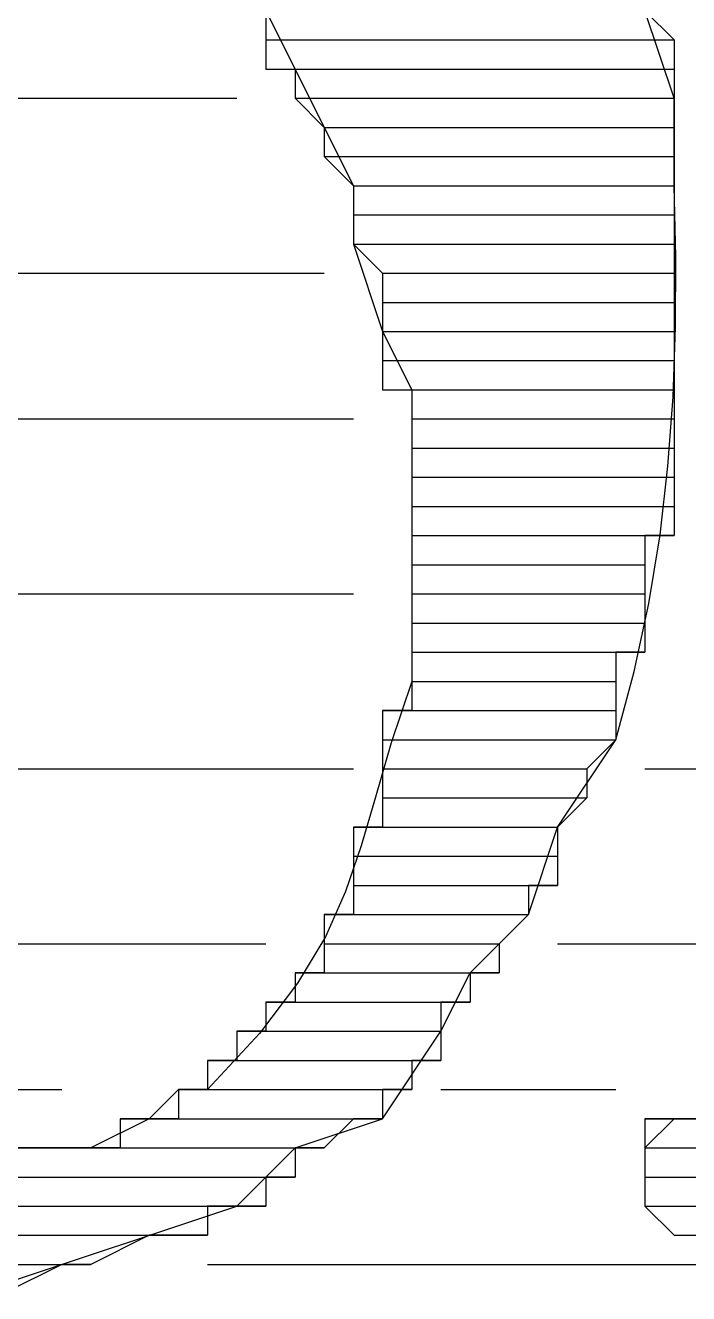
# Model space of a CAD drawing. Header units: metres. Extents: x 45 to 1207, y 17 to 774.
# Drawn here: x 970.02 to 975.48, y 27.12 to 37.56 of the extents above; entities that cross this region are included whole.
import ezdxf

# ---------------------------------------------------------------- set-up
doc = ezdxf.new("R2010")
doc.units = ezdxf.units.M

msp = doc.modelspace()

# ---------------------------------------------------------------- linework, layer by layer
for p, q in [((972, 37.68), (972, 37.44)), ((972, 37.68), (972.72, 36.24)), ((975.12, 37.68), (975.36, 37.44)), ((975.36, 36.96), (975.12, 37.68)), ((972, 37.44), (975.36, 37.44)), ((972, 37.44), (975.36, 37.44)), ((972, 37.44), (975.36, 37.44)), ((972, 37.44), (975.36, 37.44)), ((972, 37.44), (975.36, 37.44)), ((972, 37.44), (975.36, 37.44)), ((972, 37.44), (975.36, 37.44)), ((972, 37.44), (975.36, 37.44)), ((972, 37.44), (975.36, 37.44)), ((972, 37.44), (975.36, 37.44)), ((972, 37.44), (975.36, 37.44)), ((972, 37.44), (972, 37.2)), ((972, 37.44), (975.36, 37.44)), ((975.36, 37.44), (975.36, 37.2)), ((972, 37.2), (975.36, 37.2)), ((972, 37.2), (975.36, 37.2)), ((972, 37.2), (975.36, 37.2)), ((972.24, 37.2), (975.36, 37.2)), ((972.24, 37.2), (975.36, 37.2)), ((972.24, 37.2), (972.24, 36.96)), ((972.24, 37.2), (975.36, 37.2)), ((975.36, 37.2), (975.36, 36.96)), ((962.16, 36.96), (971.76, 36.96)), ((972.24, 36.96), (975.36, 36.96)), ((972.24, 36.96), (975.36, 36.96)), ((972.24, 36.96), (975.36, 36.96)), ((972.24, 36.96), (975.36, 36.96)), ((972.24, 36.96), (975.36, 36.96)), ((972.24, 36.96), (972.48, 36.72)), ((972.24, 36.96), (975.36, 36.96)), ((975.36, 36.96), (975.36, 36.72)), ((975.36, 36.24), (975.36, 36.96)), ((972.48, 36.72), (975.36, 36.72)), ((972.48, 36.72), (975.36, 36.72)), ((972.48, 36.72), (975.36, 36.72)), ((972.48, 36.72), (972.48, 36.48)), ((972.48, 36.72), (975.36, 36.72)), ((975.36, 36.72), (975.36, 36.48)), ((972.48, 36.48), (975.36, 36.48)), ((972.48, 36.48), (975.36, 36.48)), ((972.48, 36.48), (975.36, 36.48)), ((972.48, 36.48), (975.36, 36.48)), ((972.48, 36.48), (975.36, 36.48)), ((972.48, 36.48), (975.36, 36.48)), ((972.48, 36.48), (975.36, 36.48)), ((972.48, 36.48), (975.36, 36.48)), ((972.48, 36.48), (975.36, 36.48)), ((972.48, 36.48), (972.72, 36.24)), ((972.48, 36.48), (975.36, 36.48)), ((975.36, 36.48), (975.36, 36.24)), ((972.72, 36.24), (975.36, 36.24)), ((972.72, 36.24), (975.36, 36.24)), ((972.72, 36.24), (975.36, 36.24)), ((972.72, 36.24), (975.36, 36.24)), ((972.72, 36.24), (975.36, 36.24)), ((972.72, 36.24), (975.36, 36.24)), ((972.72, 36.24), (975.36, 36.24)), ((972.72, 36.24), (975.36, 36.24)), ((972.72, 36.24), (975.36, 36.24)), ((972.72, 36.24), (972.72, 36)), ((972.72, 36.24), (975.36, 36.24)), ((972.72, 36.24), (972.72, 35.76)), ((975.36, 36.24), (975.36, 36)), ((972.72, 36), (975.36, 36)), ((972.72, 36), (975.36, 36)), ((972.72, 36), (975.36, 36)), ((972.72, 36), (975.36, 36)), ((972.72, 36), (975.36, 36)), ((972.72, 36), (975.36, 36)), ((972.72, 36), (975.36, 36)), ((972.72, 36), (972.72, 35.76)), ((972.72, 36), (975.36, 36)), ((975.36, 36), (975.36, 35.76)), ((972.72, 35.76), (975.36, 35.76)), ((972.72, 35.76), (975.36, 35.76)), ((972.72, 35.76), (975.36, 35.76)), ((972.72, 35.76), (972.96, 35.52)), ((972.72, 35.76), (975.36, 35.76)), ((972.72, 35.76), (972.96, 35.04)), ((975.36, 35.76), (975.36, 35.52)), ((966.24, 35.52), (972.48, 35.52)), ((972.96, 35.52), (975.36, 35.52)), ((972.96, 35.52), (975.36, 35.52)), ((972.96, 35.52), (975.36, 35.52)), ((972.96, 35.52), (975.36, 35.52)), ((972.96, 35.52), (975.36, 35.52)), ((972.96, 35.52), (975.36, 35.52)), ((972.96, 35.52), (975.36, 35.52)), ((972.96, 35.52), (975.36, 35.52)), ((972.96, 35.52), (975.36, 35.52)), ((972.96, 35.52), (975.36, 35.52)), ((972.96, 35.52), (975.36, 35.52)), ((972.96, 35.52), (972.96, 35.28)), ((972.96, 35.52), (975.36, 35.52)), ((975.36, 35.52), (975.36, 35.28)), ((972.96, 35.28), (975.36, 35.28)), ((972.96, 35.28), (972.96, 35.04)), ((972.96, 35.28), (975.36, 35.28)), ((975.36, 35.28), (975.36, 35.04)), ((972.96, 35.04), (975.36, 35.04)), ((972.96, 35.04), (975.36, 35.04)), ((972.96, 35.04), (975.36, 35.04)), ((972.96, 35.04), (975.36, 35.04)), ((972.96, 35.04), (975.36, 35.04)), ((972.96, 35.04), (972.96, 34.8)), ((972.96, 35.04), (975.36, 35.04)), ((972.96, 35.04), (973.2, 34.56)), ((975.36, 35.04), (975.36, 34.8)), ((972.96, 34.8), (975.36, 34.8)), ((972.96, 34.8), (975.36, 34.8)), ((972.96, 34.8), (975.36, 34.8)), ((972.96, 34.8), (972.96, 34.56)), ((972.96, 34.8), (975.36, 34.8)), ((975.36, 34.8), (975.36, 34.56)), ((972.96, 34.56), (975.36, 34.56)), ((972.96, 34.56), (975.36, 34.56)), ((972.96, 34.56), (975.36, 34.56)), ((972.96, 34.56), (975.36, 34.56)), ((972.96, 34.56), (975.36, 34.56)), ((972.96, 34.56), (975.36, 34.56)), ((972.96, 34.56), (975.36, 34.56)), ((973.2, 34.56), (973.2, 34.32)), ((973.2, 34.56), (975.36, 34.56)), ((973.2, 34.56), (973.2, 32.16)), ((975.36, 34.56), (975.36, 34.32)), ((966.48, 34.32), (972.72, 34.32)), ((973.2, 34.32), (975.36, 34.32)), ((973.2, 34.32), (975.36, 34.32)), ((973.2, 34.32), (975.36, 34.32)), ((973.2, 34.32), (973.2, 34.08)), ((973.2, 34.32), (975.36, 34.32)), ((975.36, 34.32), (975.36, 34.08)), ((973.2, 34.08), (975.36, 34.08)), ((973.2, 34.08), (973.2, 33.84)), ((973.2, 34.08), (975.36, 34.08)), ((975.36, 34.08), (975.36, 33.84)), ((973.2, 33.84), (975.36, 33.84)), ((973.2, 33.84), (975.36, 33.84)), ((973.2, 33.84), (975.36, 33.84)), ((973.2, 33.84), (975.36, 33.84)), ((973.2, 33.84), (975.36, 33.84)), ((973.2, 33.84), (973.2, 33.6)), ((973.2, 33.84), (975.36, 33.84)), ((975.36, 33.84), (975.36, 33.6)), ((973.2, 33.6), (975.36, 33.6)), ((973.2, 33.6), (975.36, 33.6)), ((973.2, 33.6), (975.36, 33.6)), ((973.2, 33.6), (975.36, 33.6)), ((973.2, 33.6), (975.36, 33.6)), ((973.2, 33.6), (973.2, 33.36)), ((973.2, 33.6), (975.36, 33.6)), ((975.36, 33.6), (975.36, 33.36)), ((973.2, 33.36), (975.36, 33.36)), ((973.2, 33.36), (975.36, 33.36)), ((973.2, 33.36), (975.36, 33.36)), ((973.2, 33.36), (975.12, 33.36)), ((973.2, 33.36), (975.36, 33.36)), ((973.2, 33.36), (973.2, 33.12)), ((973.2, 33.36), (975.12, 33.36)), ((975.36, 33.36), (975.12, 33.36)), ((975.12, 33.36), (975.12, 33.12)), ((973.2, 33.12), (975.12, 33.12)), ((973.2, 33.12), (973.2, 32.88)), ((973.2, 33.12), (975.12, 33.12)), ((975.12, 33.12), (975.12, 32.88)), ((966.96, 32.88), (972.72, 32.88)), ((973.2, 32.88), (975.12, 32.88)), ((973.2, 32.88), (973.2, 32.64)), ((973.2, 32.88), (975.12, 32.88)), ((975.12, 32.88), (975.12, 32.64)), ((973.2, 32.64), (975.12, 32.64)), ((973.2, 32.64), (975.12, 32.64)), ((973.2, 32.64), (975.12, 32.64)), ((973.2, 32.64), (975.12, 32.64)), ((973.2, 32.64), (975.12, 32.64)), ((973.2, 32.64), (975.12, 32.64)), ((973.2, 32.64), (975.12, 32.64)), ((973.2, 32.64), (973.2, 32.4)), ((973.2, 32.64), (975.12, 32.64)), ((975.12, 32.64), (975.12, 32.4)), ((973.2, 32.4), (975.12, 32.4)), ((973.2, 32.4), (975.12, 32.4)), ((973.2, 32.4), (975.12, 32.4)), ((973.2, 32.4), (974.88, 32.4)), ((973.2, 32.4), (975.12, 32.4)), ((973.2, 32.4), (973.2, 32.16)), ((973.2, 32.4), (974.88, 32.4)), ((975.12, 32.4), (974.88, 32.4)), ((974.88, 32.4), (974.88, 32.16)), ((973.2, 32.16), (974.88, 32.16)), ((973.2, 32.16), (974.88, 32.16)), ((973.2, 32.16), (974.88, 32.16)), ((973.2, 32.16), (974.88, 32.16)), ((973.2, 32.16), (974.88, 32.16)), ((973.2, 32.16), (973.2, 31.92)), ((973.2, 32.16), (974.88, 32.16)), ((974.88, 32.16), (974.88, 31.92)), ((973.2, 31.92), (972.96, 31.92)), ((972.96, 31.92), (974.88, 31.92)), ((972.96, 31.92), (972.96, 31.68)), ((972.96, 31.92), (974.88, 31.92)), ((973.2, 31.92), (974.88, 31.92)), ((973.2, 31.92), (974.88, 31.92)), ((974.88, 31.92), (974.88, 31.68)), ((972.96, 31.68), (974.88, 31.68)), ((972.96, 31.68), (974.88, 31.68)), ((972.96, 31.68), (974.88, 31.68)), ((972.96, 31.68), (974.88, 31.68)), ((972.96, 31.68), (974.88, 31.68)), ((972.96, 31.68), (974.88, 31.68)), ((972.96, 31.68), (974.88, 31.68)), ((972.96, 31.68), (974.88, 31.68)), ((972.96, 31.68), (974.88, 31.68)), ((972.96, 31.68), (974.88, 31.68)), ((972.96, 31.68), (974.88, 31.68)), ((972.96, 31.68), (974.88, 31.68)), ((972.96, 31.68), (974.88, 31.68)), ((972.96, 31.68), (972.96, 31.44)), ((972.96, 31.68), (974.88, 31.68)), ((974.4, 30.96), (974.88, 31.68)), ((974.88, 31.68), (974.64, 31.44)), ((967.2, 31.44), (972.72, 31.44)), ((972.96, 31.44), (974.64, 31.44)), ((972.96, 31.44), (974.64, 31.44)), ((972.96, 31.44), (974.64, 31.44)), ((972.96, 31.44), (974.64, 31.44)), ((972.96, 31.44), (974.64, 31.44)), ((972.96, 31.44), (972.96, 31.2)), ((972.96, 31.44), (974.64, 31.44)), ((974.64, 31.44), (974.64, 31.2)), ((975.12, 31.44), (976.8, 31.44)), ((972.96, 31.2), (974.64, 31.2)), ((972.96, 31.2), (974.64, 31.2)), ((972.96, 31.2), (974.64, 31.2)), ((972.96, 31.2), (974.64, 31.2)), ((972.96, 31.2), (974.64, 31.2)), ((972.96, 31.2), (974.64, 31.2)), ((972.96, 31.2), (974.64, 31.2)), ((972.96, 31.2), (974.64, 31.2)), ((972.96, 31.2), (974.64, 31.2)), ((972.96, 31.2), (972.96, 30.96)), ((972.96, 31.2), (974.64, 31.2)), ((974.64, 31.2), (974.4, 30.96)), ((972.96, 30.96), (972.72, 30.96)), ((972.72, 30.96), (974.4, 30.96)), ((972.72, 30.96), (974.4, 30.96)), ((972.72, 30.96), (974.4, 30.96)), ((972.72, 30.96), (972.72, 30.72)), ((972.72, 30.96), (974.4, 30.96)), ((972.96, 30.96), (974.4, 30.96)), ((972.96, 30.96), (974.4, 30.96)), ((972.96, 30.96), (974.4, 30.96)), ((972.96, 30.96), (974.4, 30.96)), ((972.96, 30.96), (974.4, 30.96)), ((972.96, 30.96), (974.4, 30.96)), ((972.96, 30.96), (974.4, 30.96)), ((972.96, 30.96), (974.4, 30.96)), ((974.16, 30.24), (974.4, 30.96)), ((974.4, 30.96), (974.4, 30.72)), ((972.72, 30.72), (974.4, 30.72)), ((972.72, 30.72), (974.4, 30.72)), ((972.72, 30.72), (974.4, 30.72)), ((972.72, 30.72), (972.72, 30.48)), ((972.72, 30.72), (974.4, 30.72)), ((974.4, 30.72), (974.4, 30.48)), ((972.72, 30.48), (974.4, 30.48)), ((972.72, 30.48), (974.4, 30.48)), ((972.72, 30.48), (974.4, 30.48)), ((972.72, 30.48), (974.16, 30.48)), ((972.72, 30.48), (974.4, 30.48)), ((972.72, 30.48), (974.16, 30.48)), ((972.72, 30.48), (974.16, 30.48)), ((972.72, 30.48), (974.16, 30.48)), ((972.72, 30.48), (974.16, 30.48)), ((972.72, 30.48), (974.16, 30.48)), ((972.72, 30.48), (974.16, 30.48)), ((972.72, 30.48), (974.16, 30.48)), ((972.72, 30.48), (974.16, 30.48)), ((972.72, 30.48), (972.72, 30.24)), ((972.72, 30.48), (974.16, 30.48)), ((974.4, 30.48), (974.16, 30.48)), ((974.16, 30.48), (974.16, 30.24)), ((972.72, 30.24), (972.48, 30.24)), ((972.48, 30.24), (974.16, 30.24)), ((972.48, 30.24), (974.16, 30.24)), ((972.48, 30.24), (974.16, 30.24)), ((972.48, 30.24), (974.16, 30.24)), ((972.48, 30.24), (974.16, 30.24)), ((972.48, 30.24), (974.16, 30.24)), ((972.48, 30.24), (974.16, 30.24)), ((972.48, 30.24), (972.48, 30)), ((972.48, 30.24), (974.16, 30.24)), ((972.72, 30.24), (974.16, 30.24)), ((972.72, 30.24), (974.16, 30.24)), ((972.72, 30.24), (974.16, 30.24)), ((972.72, 30.24), (974.16, 30.24)), ((972.72, 30.24), (974.16, 30.24)), ((972.72, 30.24), (974.16, 30.24)), ((972.72, 30.24), (974.16, 30.24)), ((972.72, 30.24), (974.16, 30.24)), ((973.68, 29.76), (974.16, 30.24)), ((974.16, 30.24), (973.92, 30)), ((967.92, 30), (972, 30)), ((972.48, 30), (973.92, 30)), ((972.48, 30), (973.92, 30)), ((972.48, 30), (973.92, 30)), ((972.48, 30), (973.92, 30)), ((972.48, 30), (973.92, 30)), ((972.48, 30), (973.92, 30)), ((972.48, 30), (973.92, 30)), ((972.48, 30), (973.92, 30)), ((972.48, 30), (973.92, 30)), ((972.48, 30), (973.92, 30)), ((972.48, 30), (973.92, 30)), ((972.48, 30), (973.92, 30)), ((972.48, 30), (973.92, 30)), ((972.48, 30), (973.92, 30)), ((972.48, 30), (973.92, 30)), ((972.48, 30), (972.48, 29.76)), ((972.48, 30), (973.92, 30)), ((973.92, 30), (973.92, 29.76)), ((974.4, 30), (976.32, 30)), ((972.48, 29.76), (972.24, 29.76)), ((972.24, 29.76), (973.92, 29.76)), ((972.24, 29.76), (973.92, 29.76)), ((972.24, 29.76), (973.92, 29.76)), ((972.24, 29.76), (973.68, 29.76)), ((972.24, 29.76), (973.92, 29.76)), ((972.24, 29.76), (973.68, 29.76)), ((972.24, 29.76), (973.68, 29.76)), ((972.24, 29.76), (973.68, 29.76)), ((972.24, 29.76), (973.68, 29.76)), ((972.24, 29.76), (972.24, 29.52)), ((972.24, 29.76), (973.68, 29.76)), ((972.48, 29.76), (973.92, 29.76)), ((972.48, 29.76), (973.92, 29.76)), ((972.48, 29.76), (973.92, 29.76)), ((972.48, 29.76), (973.92, 29.76)), ((973.44, 29.28), (973.68, 29.76)), ((973.92, 29.76), (973.68, 29.76)), ((973.68, 29.76), (973.68, 29.52)), ((972.24, 29.52), (972, 29.52)), ((972, 29.52), (973.68, 29.52)), ((972, 29.52), (973.44, 29.52)), ((972, 29.52), (973.68, 29.52)), ((972, 29.52), (973.44, 29.52)), ((972, 29.52), (973.44, 29.52)), ((972, 29.52), (972, 29.28)), ((972, 29.52), (973.44, 29.52)), ((972.24, 29.52), (973.68, 29.52)), ((972.24, 29.52), (973.68, 29.52)), ((972.24, 29.52), (973.68, 29.52)), ((972.24, 29.52), (973.68, 29.52)), ((972.24, 29.52), (973.68, 29.52)), ((972.24, 29.52), (973.68, 29.52)), ((972.24, 29.52), (973.68, 29.52)), ((972.24, 29.52), (973.68, 29.52)), ((972.24, 29.52), (973.68, 29.52)), ((972.24, 29.52), (973.68, 29.52)), ((972.24, 29.52), (973.68, 29.52)), ((972.24, 29.52), (973.68, 29.52)), ((973.68, 29.52), (973.44, 29.52)), ((973.44, 29.52), (973.44, 29.28)), ((972, 29.28), (971.76, 29.28)), ((971.76, 29.28), (973.44, 29.28)), ((971.76, 29.28), (973.44, 29.28)), ((971.76, 29.28), (973.44, 29.28)), ((971.76, 29.28), (971.76, 29.04)), ((971.76, 29.28), (973.44, 29.28)), ((972, 29.28), (973.44, 29.28)), ((972, 29.28), (973.44, 29.28)), ((972, 29.28), (973.44, 29.28)), ((972, 29.28), (973.44, 29.28)), ((972, 29.28), (973.44, 29.28)), ((972, 29.28), (973.44, 29.28)), ((972, 29.28), (973.44, 29.28)), ((972, 29.28), (973.44, 29.28)), ((972, 29.28), (973.44, 29.28)), ((972, 29.28), (973.44, 29.28)), ((972, 29.28), (973.44, 29.28)), ((972, 29.28), (973.44, 29.28)), ((972, 29.28), (973.44, 29.28)), ((972, 29.28), (973.44, 29.28)), ((972, 29.28), (973.44, 29.28)), ((972, 29.28), (973.44, 29.28)), ((972, 29.28), (973.44, 29.28)), ((972, 29.28), (973.44, 29.28)), ((972, 29.28), (973.44, 29.28)), ((972, 29.28), (973.44, 29.28)), ((972, 29.28), (973.44, 29.28)), ((972, 29.28), (973.44, 29.28)), ((972.96, 28.56), (973.44, 29.28)), ((973.44, 29.28), (973.44, 29.04)), ((971.76, 29.04), (971.52, 29.04)), ((971.52, 29.04), (973.2, 29.04)), ((971.52, 29.04), (973.2, 29.04)), ((971.52, 29.04), (973.2, 29.04)), ((971.52, 29.04), (973.2, 29.04)), ((971.52, 29.04), (973.2, 29.04)), ((971.52, 29.04), (971.52, 28.8)), ((971.52, 29.04), (973.2, 29.04)), ((971.76, 29.04), (973.44, 29.04)), ((971.76, 29.04), (973.44, 29.04)), ((971.76, 29.04), (973.44, 29.04)), ((971.76, 29.04), (973.2, 29.04)), ((971.76, 29.04), (973.44, 29.04)), ((971.76, 29.04), (973.2, 29.04)), ((971.76, 29.04), (973.2, 29.04)), ((971.76, 29.04), (973.2, 29.04)), ((971.76, 29.04), (973.2, 29.04)), ((971.76, 29.04), (973.2, 29.04)), ((971.76, 29.04), (973.2, 29.04)), ((971.76, 29.04), (973.2, 29.04)), ((971.76, 29.04), (973.2, 29.04)), ((971.76, 29.04), (973.2, 29.04)), ((971.76, 29.04), (973.2, 29.04)), ((971.76, 29.04), (973.2, 29.04)), ((971.76, 29.04), (973.2, 29.04)), ((971.76, 29.04), (973.2, 29.04)), ((971.76, 29.04), (973.2, 29.04)), ((971.76, 29.04), (973.2, 29.04)), ((973.44, 29.04), (973.2, 29.04)), ((973.2, 29.04), (973.2, 28.8)), ((969.6, 28.8), (970.32, 28.8)), ((971.28, 28.8), (971.04, 28.56)), ((971.52, 28.8), (971.28, 28.8)), ((971.28, 28.8), (972.96, 28.8)), ((971.28, 28.8), (972.96, 28.8)), ((971.28, 28.8), (972.96, 28.8)), ((971.28, 28.8), (972.96, 28.8)), ((971.28, 28.8), (972.96, 28.8)), ((971.28, 28.8), (972.96, 28.8)), ((971.28, 28.8), (972.96, 28.8)), ((971.28, 28.8), (972.96, 28.8)), ((971.28, 28.8), (972.96, 28.8)), ((971.28, 28.8), (972.96, 28.8)), ((971.28, 28.8), (972.96, 28.8)), ((971.28, 28.8), (972.96, 28.8)), ((971.28, 28.8), (972.96, 28.8)), ((971.28, 28.8), (972.96, 28.8)), ((971.28, 28.8), (972.96, 28.8)), ((971.28, 28.8), (971.28, 28.56)), ((971.28, 28.8), (972.96, 28.8)), ((971.52, 28.8), (971.28, 28.8)), ((971.52, 28.8), (973.2, 28.8)), ((971.52, 28.8), (973.2, 28.8)), ((971.52, 28.8), (973.2, 28.8)), ((971.52, 28.8), (972.96, 28.8)), ((971.52, 28.8), (973.2, 28.8)), ((971.52, 28.8), (972.96, 28.8)), ((971.52, 28.8), (972.96, 28.8)), ((971.52, 28.8), (972.96, 28.8)), ((971.52, 28.8), (972.96, 28.8)), ((971.52, 28.8), (972.96, 28.8)), ((971.52, 28.8), (972.96, 28.8)), ((971.52, 28.8), (972.96, 28.8)), ((973.2, 28.8), (972.96, 28.8)), ((972.96, 28.8), (972.96, 28.56)), ((973.44, 28.8), (974.88, 28.8)), ((971.04, 28.56), (970.56, 28.32)), ((971.04, 28.56), (970.8, 28.56)), ((970.8, 28.56), (972.72, 28.56)), ((970.8, 28.56), (972.72, 28.56)), ((970.8, 28.56), (972.72, 28.56)), ((970.8, 28.56), (972.72, 28.56)), ((970.8, 28.56), (972.72, 28.56)), ((970.8, 28.56), (972.72, 28.56)), ((970.8, 28.56), (972.72, 28.56)), ((970.8, 28.56), (972.72, 28.56)), ((970.8, 28.56), (972.72, 28.56)), ((970.8, 28.56), (972.72, 28.56)), ((970.8, 28.56), (972.72, 28.56)), ((970.8, 28.56), (970.8, 28.32)), ((970.8, 28.56), (972.72, 28.56)), ((971.28, 28.56), (971.04, 28.56)), ((971.04, 28.56), (972.72, 28.56)), ((971.04, 28.56), (972.72, 28.56)), ((971.04, 28.56), (972.72, 28.56)), ((971.04, 28.56), (972.72, 28.56)), ((971.04, 28.56), (972.72, 28.56)), ((971.04, 28.56), (972.72, 28.56)), ((971.04, 28.56), (972.72, 28.56)), ((971.04, 28.56), (972.72, 28.56)), ((971.04, 28.56), (972.72, 28.56)), ((971.04, 28.56), (972.72, 28.56)), ((971.04, 28.56), (972.72, 28.56)), ((971.04, 28.56), (972.72, 28.56)), ((971.04, 28.56), (972.72, 28.56)), ((971.04, 28.56), (972.72, 28.56)), ((971.04, 28.56), (972.72, 28.56)), ((971.04, 28.56), (972.72, 28.56)), ((971.28, 28.56), (972.96, 28.56)), ((971.28, 28.56), (972.96, 28.56)), ((971.28, 28.56), (972.96, 28.56)), ((971.28, 28.56), (972.96, 28.56)), ((971.28, 28.56), (972.96, 28.56)), ((971.28, 28.56), (972.96, 28.56)), ((972.24, 28.32), (972.96, 28.56)), ((972.72, 28.56), (972.48, 28.32)), ((972.96, 28.56), (972.72, 28.56)), ((975.36, 28.56), (975.12, 28.56)), ((975.12, 28.56), (980.4, 28.56)), ((975.12, 28.56), (980.4, 28.56)), ((975.12, 28.56), (980.4, 28.56)), ((975.12, 28.56), (975.12, 28.32)), ((975.12, 28.56), (980.4, 28.56)), ((975.36, 28.56), (975.12, 28.32)), ((975.6, 28.56), (975.36, 28.56)), ((975.36, 28.56), (980.16, 28.56)), ((975.36, 28.56), (980.16, 28.56)), ((975.36, 28.56), (980.16, 28.56)), ((975.36, 28.56), (980.16, 28.56)), ((975.36, 28.56), (980.16, 28.56)), ((975.36, 28.56), (980.16, 28.56)), ((975.36, 28.56), (980.16, 28.56)), ((975.36, 28.56), (980.4, 28.56)), ((975.36, 28.56), (980.4, 28.56)), ((975.36, 28.56), (980.4, 28.56)), ((975.36, 28.56), (980.4, 28.56)), ((975.36, 28.56), (980.4, 28.56)), ((975.36, 28.56), (980.4, 28.56)), ((975.36, 28.56), (980.4, 28.56)), ((975.36, 28.56), (980.4, 28.56)), ((975.36, 28.56), (980.4, 28.56)), ((975.36, 28.56), (980.4, 28.56)), ((975.36, 28.56), (980.4, 28.56)), ((975.84, 28.56), (975.36, 28.56)), ((965.28, 28.32), (970.08, 28.32)), ((965.28, 28.32), (970.08, 28.32)), ((965.28, 28.32), (972.48, 28.32)), ((965.28, 28.32), (972.48, 28.32)), ((965.28, 28.32), (972.48, 28.32)), ((965.28, 28.32), (972.48, 28.32)), ((965.28, 28.32), (972.48, 28.32)), ((965.28, 28.32), (972.48, 28.32)), ((965.52, 28.32), (972.48, 28.32)), ((965.52, 28.32), (972.48, 28.32)), ((965.52, 28.32), (972.24, 28.32)), ((965.52, 28.32), (972.48, 28.32)), ((965.52, 28.32), (972.24, 28.32)), ((965.52, 28.32), (972.24, 28.32)), ((965.52, 28.32), (972.24, 28.32)), ((970.56, 28.32), (969.36, 28.32)), ((970.32, 28.32), (970.08, 28.32)), ((970.08, 28.32), (972.48, 28.32)), ((970.08, 28.32), (972.48, 28.32)), ((970.08, 28.32), (972.48, 28.32)), ((970.56, 28.32), (970.32, 28.32)), ((970.32, 28.32), (972.48, 28.32)), ((970.32, 28.32), (972.48, 28.32)), ((970.32, 28.32), (972.48, 28.32)), ((970.32, 28.32), (972.48, 28.32)), ((970.8, 28.32), (970.56, 28.32)), ((970.56, 28.32), (972.48, 28.32)), ((970.56, 28.32), (972.48, 28.32)), ((970.56, 28.32), (972.48, 28.32)), ((970.56, 28.32), (972.48, 28.32)), ((970.56, 28.32), (972.48, 28.32)), ((970.56, 28.32), (972.48, 28.32)), ((970.56, 28.32), (972.48, 28.32)), ((970.56, 28.32), (972.48, 28.32)), ((970.8, 28.32), (972.48, 28.32)), ((970.8, 28.32), (972.48, 28.32)), ((971.76, 27.84), (972.24, 28.32)), ((972.48, 28.32), (972.24, 28.32)), ((972.24, 28.32), (972.24, 28.08)), ((975.12, 28.32), (980.4, 28.32)), ((975.12, 28.32), (980.4, 28.32)), ((975.12, 28.32), (980.4, 28.32)), ((975.12, 28.32), (980.4, 28.32)), ((975.12, 28.32), (980.4, 28.32)), ((975.12, 28.32), (980.4, 28.32)), ((975.12, 28.32), (980.4, 28.32)), ((975.12, 28.32), (980.4, 28.32)), ((975.12, 28.32), (980.4, 28.32)), ((975.12, 28.32), (980.4, 28.32)), ((975.12, 28.32), (980.4, 28.32)), ((975.12, 28.32), (980.4, 28.32)), ((975.12, 28.32), (980.4, 28.32)), ((975.12, 28.32), (980.4, 28.32)), ((975.12, 28.32), (980.4, 28.32)), ((975.12, 28.32), (980.4, 28.32)), ((975.12, 28.32), (980.4, 28.32)), ((975.12, 28.32), (980.4, 28.32)), ((975.12, 28.32), (980.4, 28.32)), ((975.12, 28.32), (980.4, 28.32)), ((975.12, 28.32), (980.4, 28.32)), ((975.12, 28.32), (980.4, 28.32)), ((975.12, 28.32), (980.4, 28.32)), ((975.12, 28.32), (980.4, 28.32)), ((975.12, 28.32), (980.4, 28.32)), ((975.12, 28.32), (980.4, 28.32)), ((975.12, 28.32), (980.4, 28.32)), ((975.12, 28.32), (980.4, 28.32)), ((975.12, 28.32), (980.4, 28.32)), ((975.12, 28.32), (975.12, 28.08)), ((975.12, 28.32), (980.4, 28.32)), ((975.12, 28.32), (975.12, 27.84)), ((965.52, 28.08), (972.24, 28.08)), ((965.52, 28.08), (972.24, 28.08)), ((965.52, 28.08), (972.24, 28.08)), ((965.52, 28.08), (972.24, 28.08)), ((965.52, 28.08), (972.24, 28.08)), ((965.52, 28.08), (972.24, 28.08)), ((965.52, 28.08), (972.24, 28.08)), ((965.52, 28.08), (972.24, 28.08)), ((965.52, 28.08), (972.24, 28.08)), ((965.76, 28.08), (972, 28.08)), ((965.76, 28.08), (972.24, 28.08)), ((965.76, 28.08), (972, 28.08)), ((965.76, 28.08), (972, 28.08)), ((965.76, 28.08), (972, 28.08)), ((965.76, 28.08), (972, 28.08)), ((965.76, 28.08), (972, 28.08)), ((965.76, 28.08), (972, 28.08)), ((965.76, 28.08), (972, 28.08)), ((972.24, 28.08), (972, 28.08)), ((972, 28.08), (972, 27.84)), ((975.12, 28.08), (980.4, 28.08)), ((975.12, 28.08), (980.4, 28.08)), ((975.12, 28.08), (980.4, 28.08)), ((975.12, 28.08), (980.4, 28.08)), ((975.12, 28.08), (980.4, 28.08)), ((975.12, 28.08), (980.4, 28.08)), ((975.12, 28.08), (980.4, 28.08)), ((975.12, 28.08), (980.4, 28.08)), ((975.12, 28.08), (980.4, 28.08)), ((975.12, 28.08), (980.4, 28.08)), ((975.12, 28.08), (980.4, 28.08)), ((975.12, 28.08), (980.4, 28.08)), ((975.12, 28.08), (980.4, 28.08)), ((975.12, 28.08), (980.4, 28.08)), ((975.12, 28.08), (980.4, 28.08)), ((975.12, 28.08), (980.4, 28.08)), ((975.12, 28.08), (980.4, 28.08)), ((975.12, 28.08), (975.12, 27.84)), ((975.12, 28.08), (980.4, 28.08)), ((966, 27.84), (972, 27.84)), ((966, 27.84), (972, 27.84)), ((966, 27.84), (972, 27.84)), ((966, 27.84), (971.76, 27.84)), ((966, 27.84), (972, 27.84)), ((966, 27.84), (971.76, 27.84)), ((966, 27.84), (971.76, 27.84)), ((966, 27.84), (971.76, 27.84)), ((966, 27.84), (971.76, 27.84)), ((966, 27.84), (971.76, 27.84)), ((966, 27.84), (971.76, 27.84)), ((966, 27.84), (971.76, 27.84)), ((966, 27.84), (971.76, 27.84)), ((966, 27.84), (971.76, 27.84)), ((966, 27.84), (971.76, 27.84)), ((966, 27.84), (971.76, 27.84)), ((966, 27.84), (971.76, 27.84)), ((966.24, 27.84), (971.76, 27.84)), ((966.24, 27.84), (971.76, 27.84)), ((966.24, 27.84), (971.76, 27.84)), ((966.24, 27.84), (971.76, 27.84)), ((966.24, 27.84), (971.52, 27.84)), ((966.24, 27.84), (971.76, 27.84)), ((966.24, 27.84), (971.52, 27.84)), ((966.24, 27.84), (971.52, 27.84)), ((966.24, 27.84), (971.52, 27.84)), ((966.24, 27.84), (971.52, 27.84)), ((966.24, 27.84), (971.52, 27.84)), ((966.24, 27.84), (971.52, 27.84)), ((966.24, 27.84), (971.52, 27.84)), ((966.24, 27.84), (971.52, 27.84)), ((966.24, 27.84), (971.52, 27.84)), ((966.24, 27.84), (971.52, 27.84)), ((966.24, 27.84), (971.52, 27.84)), ((969.6, 27.12), (971.76, 27.84)), ((971.76, 27.84), (971.52, 27.84)), ((971.52, 27.84), (971.52, 27.6)), ((972, 27.84), (971.76, 27.84)), ((975.12, 27.84), (980.4, 27.84)), ((975.12, 27.84), (980.4, 27.84)), ((975.12, 27.84), (980.4, 27.84)), ((975.12, 27.84), (980.4, 27.84)), ((975.12, 27.84), (980.4, 27.84)), ((975.12, 27.84), (980.4, 27.84)), ((975.12, 27.84), (980.4, 27.84)), ((975.12, 27.84), (980.4, 27.84)), ((975.12, 27.84), (980.4, 27.84)), ((975.12, 27.84), (980.4, 27.84)), ((975.12, 27.84), (980.4, 27.84)), ((975.12, 27.84), (980.4, 27.84)), ((975.12, 27.84), (980.4, 27.84)), ((975.12, 27.84), (980.4, 27.84)), ((975.12, 27.84), (980.4, 27.84)), ((975.12, 27.84), (980.4, 27.84)), ((975.12, 27.84), (980.4, 27.84)), ((975.12, 27.84), (977.28, 27.84)), ((975.12, 27.84), (977.52, 27.84)), ((975.12, 27.84), (976.8, 27.84)), ((975.12, 27.84), (977.04, 27.84)), ((975.12, 27.84), (976.56, 27.84)), ((975.12, 27.84), (976.8, 27.84)), ((975.12, 27.84), (976.32, 27.84)), ((975.12, 27.84), (976.56, 27.84)), ((975.12, 27.84), (976.32, 27.84)), ((975.12, 27.84), (976.32, 27.84)), ((975.12, 27.84), (976.32, 27.84)), ((975.12, 27.84), (976.32, 27.84)), ((975.12, 27.84), (976.08, 27.84)), ((975.12, 27.84), (976.32, 27.84)), ((975.12, 27.84), (976.08, 27.84)), ((975.12, 27.84), (976.08, 27.84)), ((975.12, 27.84), (975.36, 27.6)), ((975.12, 27.84), (976.08, 27.84)), ((975.12, 27.84), (975.36, 27.6)), ((966.48, 27.6), (971.52, 27.6)), ((966.48, 27.6), (971.52, 27.6)), ((966.48, 27.6), (971.52, 27.6)), ((966.48, 27.6), (971.28, 27.6)), ((966.48, 27.6), (971.52, 27.6)), ((966.48, 27.6), (971.28, 27.6)), ((966.48, 27.6), (971.28, 27.6)), ((966.48, 27.6), (971.28, 27.6)), ((966.48, 27.6), (971.28, 27.6)), ((966.48, 27.6), (971.28, 27.6)), ((966.48, 27.6), (971.28, 27.6)), ((966.48, 27.6), (971.04, 27.6)), ((966.48, 27.6), (971.28, 27.6)), ((966.72, 27.6), (971.04, 27.6)), ((966.72, 27.6), (971.04, 27.6)), ((966.96, 27.6), (971.04, 27.6)), ((971.04, 27.6), (970.56, 27.36)), ((971.28, 27.6), (971.04, 27.6)), ((971.52, 27.6), (971.28, 27.6)), ((975.36, 27.6), (975.84, 27.6)), ((975.36, 27.6), (975.84, 27.6)), ((975.36, 27.6), (975.84, 27.6)), ((975.36, 27.6), (975.6, 27.6)), ((975.36, 27.6), (975.84, 27.6)), ((975.36, 27.6), (975.6, 27.6)), ((975.36, 27.6), (975.6, 27.6)), ((975.36, 27.6), (975.6, 27.6)), ((975.36, 27.6), (975.6, 27.6)), ((975.36, 27.6), (975.6, 27.6)), ((975.36, 27.6), (975.84, 27.6)), ((967.2, 27.36), (970.56, 27.36)), ((967.2, 27.36), (970.32, 27.36)), ((967.2, 27.36), (970.56, 27.36)), ((967.44, 27.36), (970.32, 27.36)), ((967.44, 27.36), (970.32, 27.36)), ((967.68, 27.36), (970.32, 27.36)), ((970.32, 27.36), (969.84, 27.12)), ((970.56, 27.36), (970.32, 27.36)), ((971.52, 27.36), (991.44, 27.36))]:
    msp.add_line(p, q)
for points in [[(974.88, 31.68), (975.032, 32.24), (975.152, 32.801), (975.244, 33.365), (975.309, 33.931), (975.351, 34.502), (975.372, 35.076), (975.374, 35.655), (975.36, 36.24)], [(973.2, 32.16), (973.032, 31.653), (972.902, 31.208), (972.784, 30.806), (972.655, 30.429), (972.489, 30.058), (972.261, 29.675), (971.946, 29.262), (971.52, 28.8)]]:
    msp.add_lwpolyline(points)

doc.saveas('drawing.dxf')
